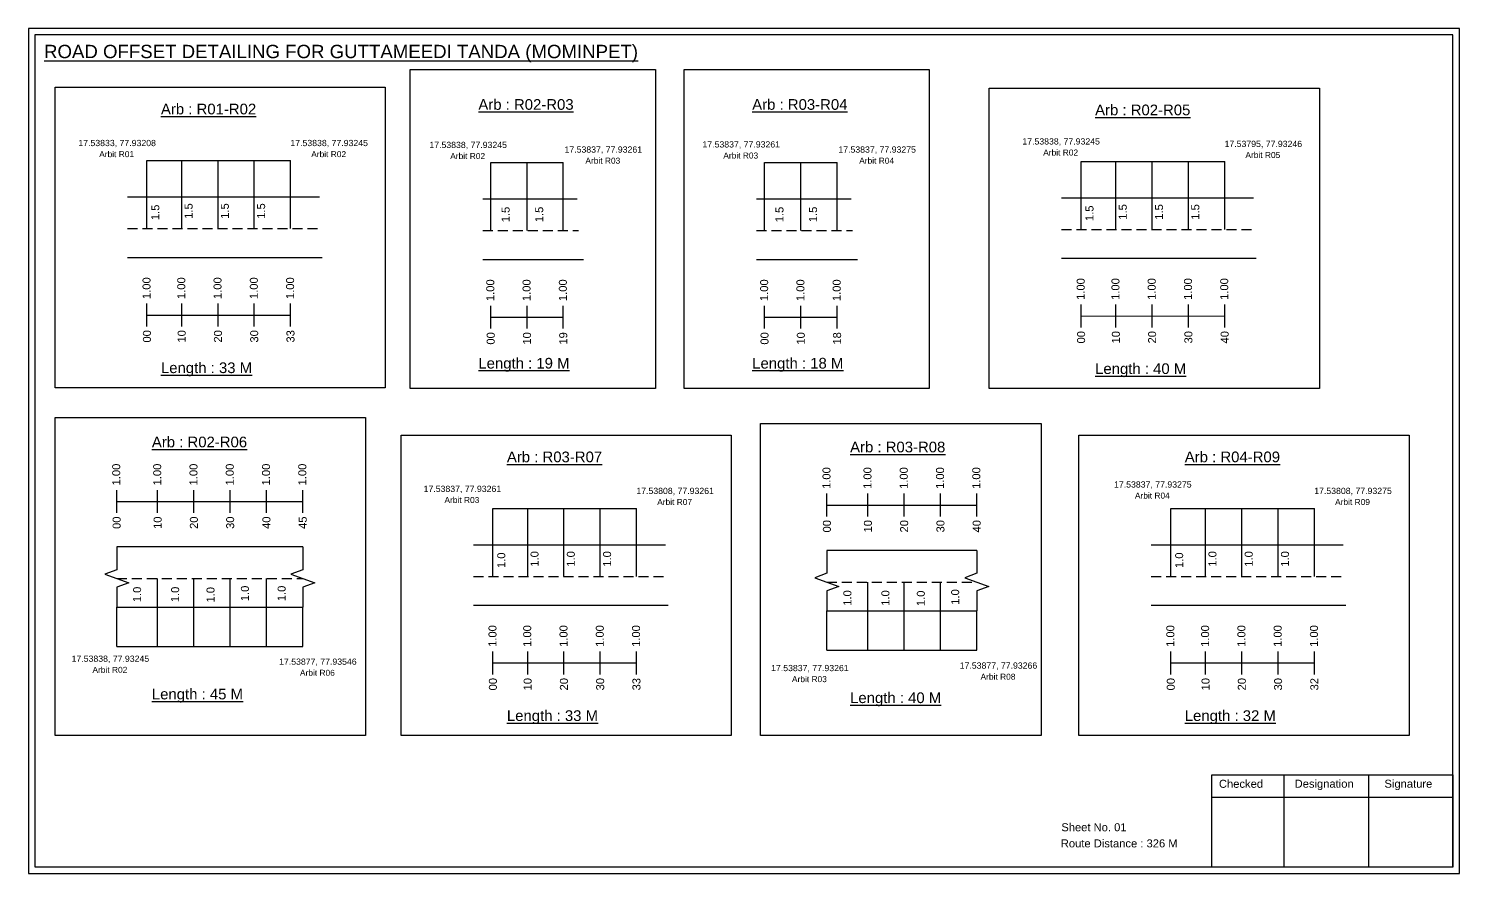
# Model space of a CAD drawing. Header units: inches. Extents: x 389 to 4342, y 151 to 675.
# Drawn here: x 3080 to 3616, y 178 to 495 of the extents above; entities that cross this region are included whole.
import ezdxf

# ---------------------------------------------------------------- set-up
doc = ezdxf.new("R2010")
doc.units = ezdxf.units.IN
doc.header["$MEASUREMENT"] = 0
doc.linetypes.add('DASHED2', pattern=[0.375, 0.25, -0.125])
doc.layers.add('PDF_Geometry', color=7, linetype='Continuous')
doc.layers.add('PDF_Text', color=5, linetype='Continuous')
doc.styles.add('PDF Arial', font='arial.ttf')
doc.styles.get("Standard").update_dxf_attribs({"font": 'arial.ttf'})

msp = doc.modelspace()

# ---------------------------------------------------------------- linework, layer by layer
at = {"color": 5}
for p, q in [((3123.95, 445.6), (3177.79, 445.6)), ((3252.86, 444.83), (3280.06, 444.83)), ((3355.53, 444.83), (3382.73, 444.83)), ((3474.22, 445.27), (3528.05, 445.27)), ((3253.67, 315.18), (3307.51, 315.18)), ((3507.84, 315.18), (3561.68, 315.18)), ((3112.59, 263.35), (3182.36, 263.35)), ((3378.91, 262.02), (3435.08, 262.02))]:
    msp.add_line(p, q, dxfattribs=at)
for p, q in [((3123.95, 420.07), (3123.95, 445.6)), ((3136.99, 420.07), (3136.99, 445.6)), ((3150.59, 420.07), (3150.59, 445.6)), ((3164.19, 420.07), (3164.19, 445.6)), ((3177.79, 420.07), (3177.79, 445.6)), ((3252.86, 419.3), (3252.86, 444.83)), ((3266.46, 419.3), (3266.46, 444.83)), ((3280.06, 419.3), (3280.06, 444.83)), ((3355.53, 419.3), (3355.53, 444.83)), ((3369.13, 419.3), (3369.13, 444.83)), ((3382.73, 419.3), (3382.73, 444.83)), ((3474.22, 419.73), (3474.22, 445.27)), ((3487.25, 419.73), (3487.25, 445.27)), ((3500.85, 419.73), (3500.85, 445.27)), ((3514.45, 419.73), (3514.45, 445.27)), ((3528.05, 419.73), (3528.05, 445.27)), ((3116.61, 431.95), (3188.64, 431.95)), ((3249.85, 431.18), (3285.28, 431.18)), ((3352.53, 431.18), (3387.96, 431.18)), ((3466.88, 431.61), (3538.91, 431.61)), ((3116.61, 409.27), (3189.64, 409.27)), ((3249.85, 408.49), (3287.67, 408.49)), ((3352.53, 408.49), (3390.35, 408.49)), ((3466.88, 408.93), (3539.91, 408.93)), ((3253.67, 289.64), (3253.67, 315.18)), ((3266.71, 289.64), (3266.71, 315.18)), ((3280.31, 289.64), (3280.31, 315.18)), ((3293.91, 289.64), (3293.91, 315.18)), ((3307.51, 289.64), (3307.51, 315.18)), ((3507.84, 289.64), (3507.84, 315.18)), ((3520.88, 289.64), (3520.88, 315.18)), ((3534.48, 289.64), (3534.48, 315.18)), ((3548.08, 289.64), (3548.08, 315.18)), ((3561.68, 289.64), (3561.68, 315.18)), ((3182.36, 300.77), (3112.59, 300.77)), ((3246.33, 301.53), (3318.36, 301.53)), ((3500.5, 301.53), (3572.53, 301.53)), ((3435.08, 299.44), (3378.91, 299.44)), ((3127.96, 263.35), (3127.96, 288.89)), ((3141.56, 263.35), (3141.56, 288.89)), ((3155.16, 263.35), (3155.16, 288.89)), ((3168.76, 263.35), (3168.76, 288.89)), ((3394.28, 262.02), (3394.28, 287.56)), ((3407.88, 262.02), (3407.88, 287.56)), ((3421.48, 262.02), (3421.48, 287.56)), ((3112.59, 278.09), (3182.36, 278.09)), ((3112.59, 263.35), (3112.59, 278.09)), ((3182.36, 263.35), (3182.36, 278.09)), ((3246.33, 278.84), (3319.36, 278.84)), ((3378.91, 276.76), (3435.08, 276.76)), ((3378.91, 262.02), (3378.91, 276.76)), ((3435.08, 262.02), (3435.08, 276.76)), ((3500.5, 278.84), (3573.53, 278.84))]:
    msp.add_line(p, q)
at = {"linetype": 'DASHED2', "ltscale": 15}
for p, q in [((3116.61, 420.07), (3189.14, 420.07)), ((3249.85, 419.3), (3285.77, 419.3)), ((3352.53, 419.3), (3388.44, 419.3)), ((3466.88, 419.73), (3539.41, 419.73)), ((3112.59, 288.89), (3182.36, 288.89)), ((3246.33, 289.64), (3318.86, 289.64)), ((3378.91, 287.56), (3435.08, 287.56)), ((3500.5, 289.64), (3573.03, 289.64))]:
    msp.add_line(p, q, dxfattribs=at)
at = {"color": 217, "true_color": 0x93278f}
for p, q in [((3123.95, 383.37), (3123.95, 391.93)), ((3136.99, 383.37), (3136.99, 391.93)), ((3150.59, 383.37), (3150.59, 391.93)), ((3164.19, 383.37), (3164.19, 391.93)), ((3177.79, 383.37), (3177.79, 391.93)), ((3123.95, 387.64), (3177.79, 387.65)), ((3252.86, 382.6), (3252.86, 391.15)), ((3252.86, 386.87), (3280.06, 386.87)), ((3266.46, 382.6), (3266.46, 391.15)), ((3280.06, 382.6), (3280.06, 391.15)), ((3355.53, 382.6), (3355.53, 391.15)), ((3355.53, 386.87), (3382.73, 386.87)), ((3369.13, 382.6), (3369.13, 391.15)), ((3382.73, 382.6), (3382.73, 391.15)), ((3474.22, 383.03), (3474.22, 391.59)), ((3474.22, 387.3), (3528.05, 387.31)), ((3487.25, 383.03), (3487.25, 391.59)), ((3500.85, 383.03), (3500.85, 391.59)), ((3514.45, 383.03), (3514.45, 391.59)), ((3528.05, 383.03), (3528.05, 391.59)), ((3112.59, 313.5), (3112.59, 322.05)), ((3127.96, 313.5), (3127.96, 322.05)), ((3141.56, 313.5), (3141.56, 322.05)), ((3155.16, 313.5), (3155.16, 322.05)), ((3168.76, 313.5), (3168.76, 322.05)), ((3182.36, 313.5), (3182.36, 322.05)), ((3112.59, 317.76), (3182.36, 317.76)), ((3378.91, 312.17), (3378.91, 320.72)), ((3394.28, 312.17), (3394.28, 320.72)), ((3407.88, 312.17), (3407.88, 320.72)), ((3421.48, 312.17), (3421.48, 320.72)), ((3435.08, 312.17), (3435.08, 320.72)), ((3378.91, 316.43), (3435.08, 316.43)), ((3253.67, 252.94), (3253.67, 261.5)), ((3266.71, 252.94), (3266.71, 261.5)), ((3280.31, 252.94), (3280.31, 261.5)), ((3293.91, 252.94), (3293.91, 261.5)), ((3307.51, 252.94), (3307.51, 261.5)), ((3507.84, 252.94), (3507.84, 261.5)), ((3520.88, 252.94), (3520.88, 261.5)), ((3534.48, 252.94), (3534.48, 261.5)), ((3548.08, 252.94), (3548.08, 261.5)), ((3561.68, 252.94), (3561.68, 261.5)), ((3253.67, 257.21), (3307.51, 257.22)), ((3507.84, 257.21), (3561.68, 257.22))]:
    msp.add_line(p, q, dxfattribs=at)
for points in [[(3222.64, 479.67), (3314.59, 479.67), (3314.59, 360.07), (3222.64, 360.07)], [(3325.32, 479.67), (3417.27, 479.67), (3417.27, 360.07), (3325.32, 360.07)], [(3089.49, 473.09), (3213.29, 473.09), (3213.29, 360.41), (3089.49, 360.41)], [(3439.76, 472.75), (3563.56, 472.75), (3563.56, 360.07), (3439.76, 360.07)], [(3089.49, 349.19), (3205.84, 349.19), (3205.84, 229.98), (3089.49, 229.98)], [(3354.02, 346.99), (3459.18, 346.99), (3459.18, 229.98), (3354.02, 229.98)], [(3219.21, 342.66), (3343.01, 342.66), (3343.01, 229.98), (3219.21, 229.98)], [(3473.38, 342.66), (3597.19, 342.66), (3597.19, 229.98), (3473.38, 229.98)]]:
    msp.add_lwpolyline(points, close=True)
at = {"linetype": 'Continuous'}
for points in [[(3112.59, 300.77), (3112.59, 292.16), (3108.09, 290.53), (3117.09, 287.25), (3112.59, 285.61), (3112.59, 278.09)], [(3182.36, 300.77), (3182.36, 292.16), (3177.86, 290.53), (3186.86, 287.25), (3182.36, 285.61), (3182.36, 278.09)], [(3378.91, 299.44), (3378.91, 290.83), (3374.41, 289.19), (3383.41, 285.92), (3378.91, 284.28), (3378.91, 276.76)], [(3435.08, 299.44), (3435.08, 290.83), (3430.58, 289.19), (3439.58, 285.92), (3435.08, 284.28), (3435.08, 276.76)], [(3435.08, 299.44), (3435.08, 290.83), (3430.58, 289.19), (3439.58, 285.92), (3435.08, 284.28), (3435.08, 276.76)]]:
    msp.add_lwpolyline(points, dxfattribs=at)
at = {"layer": 'PDF_Geometry'}
for points in [[(3079.57, 495.05), (3079.57, 178.34), (3616.05, 178.34), (3616.05, 495.05)], [(3081.9, 492.72), (3081.9, 180.75), (3613.63, 180.75), (3613.63, 492.72)]]:
    msp.add_lwpolyline(points, close=True, dxfattribs=at)
at = {"layer": 'PDF_Geometry', "color": 242, "true_color": 0xcc1f26}
msp.add_lwpolyline([(3613.63, 180.66), (3523.28, 180.66), (3523.28, 215.27), (3613.63, 215.27)], close=True, dxfattribs=at)
for points in [[(3550.27, 215.27), (3550.27, 180.66)], [(3581.99, 215.27), (3581.99, 180.66)], [(3523.28, 206.9), (3613.63, 206.9)]]:
    msp.add_lwpolyline(points, dxfattribs=at)

# ---------------------------------------------------------------- texts
at = {"color": 242, "true_color": 0xcd2027}
for s, height, p in [('%%UROAD OFFSET DETAILING FOR GUTTAMEEDI TANDA (MOMINPET)', 5, (3085.35, 483.97)), ('%%UArb : R01-R02', 4, (3129.19, 462.9)), ('%%UArb : R02-R03', 4, (3248.21, 464.61)), ('%%UArb : R03-R04', 4, (3350.89, 464.61)), ('%%UArb : R02-R05', 4, (3479.46, 462.56)), ('%%ULength : 19 M', 4, (3248.21, 367.61)), ('%%ULength : 18 M', 4, (3350.89, 367.61)), ('%%ULength : 33 M', 4, (3129.19, 365.9)), ('%%ULength : 40 M', 4, (3479.46, 365.56)), ('%%UArb : R02-R06', 4, (3125.79, 338.07)), ('%%UArb : R03-R08', 4, (3387.59, 336.19)), ('%%UArb : R03-R07', 4, (3258.91, 332.48)), ('%%UArb : R04-R09', 4, (3513.08, 332.48)), ('%%ULength : 45 M', 4, (3125.79, 243.57)), ('%%ULength : 40 M', 4, (3387.59, 242.19)), ('%%ULength : 33 M', 4, (3258.91, 235.48)), ('%%ULength : 32 M', 4, (3513.08, 235.48))]:
    msp.add_text(s, height=height, dxfattribs=at).set_placement(p)
at = {"color": 5}
for s, height, p in [('17.53833, 77.93208', 2.34, (3098.22, 450.99)), ('17.53838, 77.93245', 2.34, (3177.72, 450.99)), ('17.53838, 77.93245', 2.34, (3229.84, 450.27)), ('17.53837, 77.93261', 2.34, (3280.51, 448.54)), ('17.53837, 77.93261', 2.34, (3332.23, 450.48)), ('17.53837, 77.93275', 2.34, (3383.19, 448.54)), ('17.53838, 77.93245', 2.34, (3452.18, 451.6)), ('17.53795, 77.93246', 2.34, (3527.99, 450.65)), ('Arbit R01', 2.246, (3106.04, 446.86)), ('Arbit R02', 2.246, (3185.54, 446.86)), ('Arbit R02', 2.246, (3237.66, 446.14)), ('Arbit R03', 2.246, (3288.33, 444.41)), ('Arbit R03', 2.246, (3340.05, 446.35)), ('Arbit R04', 2.246, (3391.01, 444.41)), ('Arbit R02', 2.246, (3460, 447.47)), ('Arbit R05', 2.246, (3535.81, 446.53)), ('17.53837, 77.93261', 2.34, (3227.68, 321.33)), ('17.53808, 77.93261', 2.34, (3307.44, 320.56)), ('17.53837, 77.93275', 2.34, (3486.56, 322.98)), ('17.53808, 77.93275', 2.34, (3561.62, 320.56)), ('Arbit R03', 2.246, (3235.5, 317.2)), ('Arbit R07', 2.246, (3315.26, 316.44)), ('Arbit R04', 2.246, (3494.38, 318.85)), ('Arbit R09', 2.246, (3569.44, 316.44)), ('17.53838, 77.93245', 2.34, (3095.69, 257.65)), ('17.53877, 77.93546', 2.34, (3173.49, 256.54)), ('Arbit R02', 2.246, (3103.51, 253.52)), ('Arbit R06', 2.246, (3181.31, 252.41)), ('17.53837, 77.93261', 2.34, (3357.97, 254.15)), ('Arbit R03', 2.246, (3365.79, 250.03)), ('17.53877, 77.93266', 2.34, (3428.68, 255.07)), ('Arbit R08', 2.246, (3436.51, 250.94))]:
    msp.add_text(s, height=height, dxfattribs=at).set_placement(p)
for s, p in [('1.5', (3141.05, 423.74)), ('1.5', (3154.65, 423.74)), ('1.5', (3168.25, 423.74)), ('1.5', (3128.58, 423.24)), ('1.5', (3259.93, 422.44)), ('1.5', (3272.52, 422.47)), ('1.5', (3362.61, 422.44)), ('1.5', (3375.2, 422.47)), ('1.5', (3478.85, 422.9)), ('1.5', (3491.32, 423.4)), ('1.5', (3504.92, 423.4)), ('1.5', (3518.52, 423.4)), ('1.0', (3258.3, 292.82)), ('1.0', (3270.77, 293.32)), ('1.0', (3284.37, 293.32)), ('1.0', (3297.97, 293.32)), ('1.0', (3512.48, 292.82)), ('1.0', (3524.95, 293.32)), ('1.0', (3538.55, 293.32)), ('1.0', (3552.15, 293.32)), ('1.0', (3121.75, 279.99)), ('1.0', (3136.01, 279.99)), ('1.0', (3149.28, 279.87)), ('1.0', (3162.17, 280.37)), ('1.0', (3175.94, 280.37)), ('1.0', (3428.49, 279.04)), ('1.0', (3388.07, 278.66)), ('1.0', (3402.33, 278.66)), ('1.0', (3415.6, 278.54))]:
    msp.add_text(s, height=3, rotation=90).set_placement(p)
at = {"color": 217, "true_color": 0x93278f}
for s, p in [('1.00', (3125.28, 393.66)), ('1.00', (3138.31, 393.66)), ('1.00', (3151.91, 393.66)), ('1.00', (3165.51, 393.66)), ('1.00', (3179.11, 393.66)), ('1.00', (3254.18, 392.89)), ('1.00', (3267.78, 392.89)), ('1.00', (3281.38, 392.89)), ('1.00', (3356.86, 392.89)), ('1.00', (3370.46, 392.89)), ('1.00', (3384.06, 392.89)), ('1.00', (3475.55, 393.33)), ('1.00', (3488.58, 393.33)), ('1.00', (3502.18, 393.33)), ('1.00', (3515.78, 393.33)), ('1.00', (3529.38, 393.33)), ('00', (3125.43, 377.34)), ('10', (3138.46, 377.34)), ('20', (3152.06, 377.34)), ('30', (3165.66, 377.34)), ('33', (3179.26, 377.34)), ('00', (3254.33, 376.57)), ('10', (3267.93, 376.57)), ('19', (3281.53, 376.57)), ('00', (3357.01, 376.57)), ('10', (3370.61, 376.57)), ('18', (3384.21, 376.57)), ('00', (3475.7, 377)), ('10', (3488.73, 377)), ('20', (3502.33, 377)), ('30', (3515.93, 377)), ('40', (3529.53, 377)), ('1.00', (3113.92, 323.79)), ('1.00', (3129.29, 323.79)), ('1.00', (3142.89, 323.79)), ('1.00', (3156.49, 323.79)), ('1.00', (3170.09, 323.79)), ('1.00', (3183.69, 323.79)), ('1.00', (3380.24, 322.46)), ('1.00', (3395.61, 322.46)), ('1.00', (3409.21, 322.46)), ('1.00', (3422.81, 322.46)), ('1.00', (3436.41, 322.46)), ('00', (3114.07, 307.47)), ('10', (3129.44, 307.47)), ('20', (3143.04, 307.47)), ('30', (3156.64, 307.47)), ('40', (3170.24, 307.47)), ('45', (3183.84, 307.47)), ('00', (3380.39, 306.14)), ('10', (3395.76, 306.14)), ('20', (3409.36, 306.14)), ('30', (3422.96, 306.14)), ('40', (3436.56, 306.14)), ('1.00', (3255, 263.24)), ('1.00', (3268.03, 263.24)), ('1.00', (3281.63, 263.24)), ('1.00', (3295.23, 263.24)), ('1.00', (3308.83, 263.24)), ('1.00', (3509.17, 263.24)), ('1.00', (3522.21, 263.24)), ('1.00', (3535.81, 263.24)), ('1.00', (3549.41, 263.24)), ('1.00', (3563.01, 263.24)), ('00', (3255.15, 246.92)), ('10', (3268.18, 246.92)), ('20', (3281.78, 246.92)), ('30', (3295.38, 246.92)), ('33', (3308.98, 246.92)), ('00', (3509.32, 246.92)), ('10', (3522.36, 246.92)), ('20', (3535.96, 246.92)), ('30', (3549.56, 246.92)), ('32', (3563.16, 246.92))]:
    msp.add_text(s, height=3, rotation=90, dxfattribs=at).set_placement(p)
for s, p in [('Sheet No. 01', (3466.78, 194.13)), ('Route Distance : 326 M', (3466.6, 188.08))]:
    msp.add_text(s, height=3).set_placement(p)
at = {"layer": 'PDF_Text', "color": 7, "attachment_point": 7, "style": 'PDF Arial'}
for s, insert, char_height in [('Checked', (3525.89, 210.38), 3.001), ('Designation', (3554.27, 209.55), 3.0006), ('Signature', (3587.95, 209.55), 3.001)]:
    msp.add_mtext(s, dxfattribs=dict(at, insert=insert, char_height=char_height))

doc.saveas('drawing.dxf')
